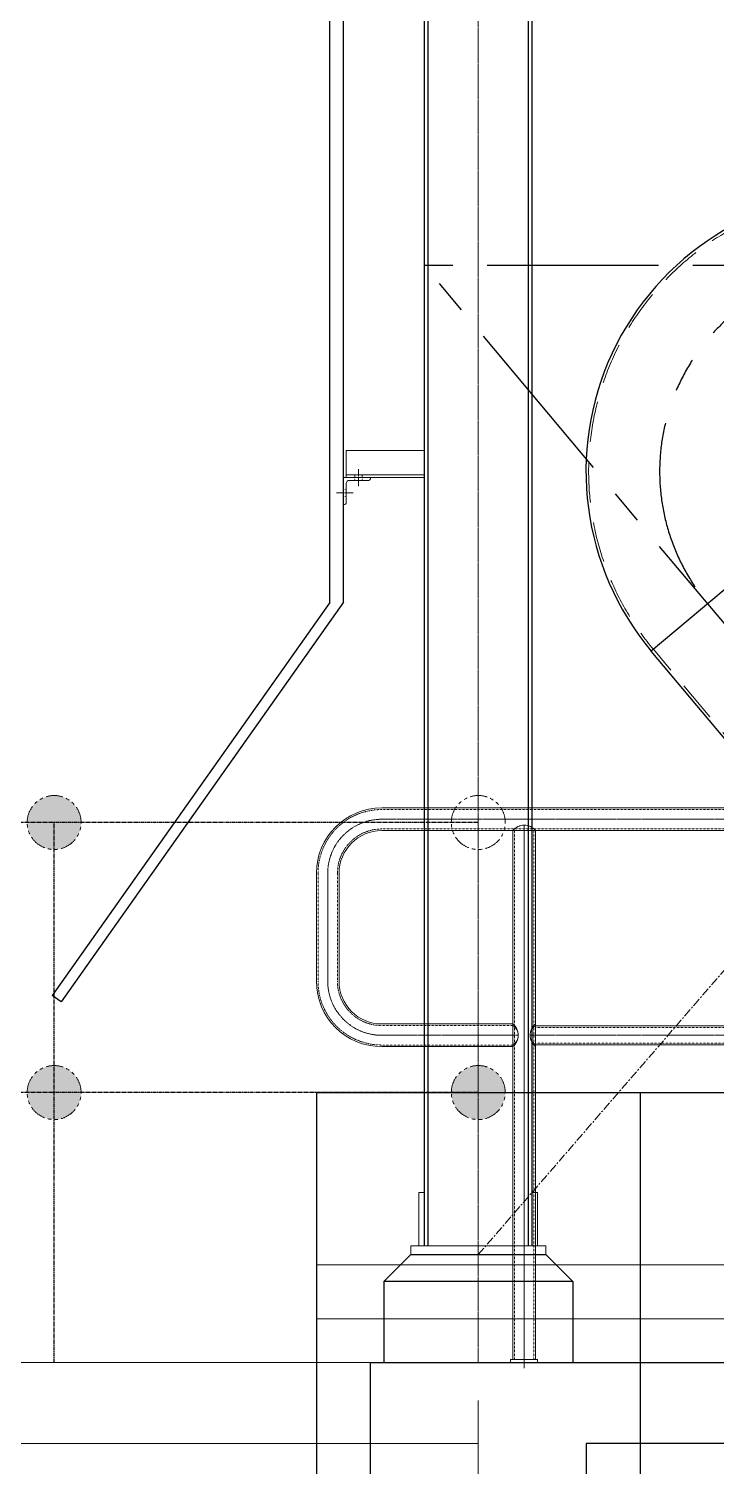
# Model space of a CAD drawing. Header units: millimetres. Extents: x -243837 to -5443, y 40 to 285140.
# Drawn here: x -194343 to -193069, y 128350 to 131011 of the extents above; entities that cross this region are included whole.
import ezdxf

# ---------------------------------------------------------------- set-up
doc = ezdxf.new("R2010")
doc.units = ezdxf.units.MM
for name, pattern in [('CENTER', [50.79999999999998, 31.75, -6.349999999999998, 6.349999999999998, -6.349999999999998]), ('CENTER2', [1.125, 0.75, -0.125, 0.125, -0.125]), ('HIDDEN', [0.375, 0.25, -0.125]), ('HIDDEN2', [0.1875, 0.125, -0.0625]), ('PHANTOM', [63.50000000000001, 31.75, -6.35, 6.35, -6.35, 6.35, -6.35])]:
    doc.linetypes.add(name, pattern=pattern)
for name, color, linetype in [('center', 1, 'CENTER2'), ('DWG', 7, 'Continuous'), ('object', 4, 'Continuous'), ('object line', 4, 'Continuous')]:
    doc.layers.add(name, color=color, linetype=linetype)
for name, color, linetype, lineweight in [('Conitnuous', 7, 'Continuous', 25), ('kadyan', 143, 'Continuous', 13), ('OD-44.45NB PIPE', 30, 'Continuous', 13), ('phantom', 4, 'PHANTOM', 5), ('R-CENTER', 1, 'CENTER2', 5), ('R-OBJECT', 2, 'Continuous', 20), ('sheet BORDER', 253, 'Continuous', 13)]:
    doc.layers.add(name, color=color, linetype=linetype, lineweight=lineweight)

# ---------------------------------------------------------------- blocks, each defined once
blk = doc.blocks.new('FGDGDFGDFGD')
at = {"layer": 'phantom'}
h = blk.add_hatch(color=256, dxfattribs=at)
edge = h.paths.add_edge_path()
edge.add_line((1763.976187771186, 33733.67385323392), (1663.976187767461, 33733.67385323392))
edge.add_ellipse((1713.976187769324, 33733.67385323392), major_axis=(-35.35533905997217, 35.35533905997217), ratio=0.9999999999999047, start_angle=-134.99999999999733, end_angle=45.00000000000267, ccw=False)
edge = h.paths.add_edge_path()
edge.add_line((1663.976187769324, 33733.67385323392), (1713.976187771186, 33733.67385323392))
edge.add_line((1713.976187769324, 33733.67385323392), (1713.976187769324, 33683.67385323346))
edge.add_ellipse((1713.976187769324, 33733.67385323392), major_axis=(-35.35533905997099, 35.35533905997098), ratio=0.9999999999999721, start_angle=45.000000000000796, end_angle=134.9999999999992, ccw=False)
edge = h.paths.add_edge_path()
edge.add_line((1713.976187769324, 33733.67385323392), (1763.976187771186, 33733.67385323392))
edge.add_ellipse((1713.976187769324, 33733.67385323392), major_axis=(-35.35533905997727, 35.35533905997726), ratio=0.9999999999996164, start_angle=134.999999999989, end_angle=225.000000000011, ccw=False)
edge.add_line((1713.976187769324, 33683.67385323346), (1713.976187769324, 33733.67385323392))
h = blk.add_hatch(color=256, dxfattribs=at)
edge = h.paths.add_edge_path()
edge.add_line((1763.976187771186, 33233.67385322973), (1663.976187767461, 33233.67385322973))
edge.add_ellipse((1713.976187769324, 33233.67385322973), major_axis=(-35.35533905997217, 35.35533905997217), ratio=0.9999999999999047, start_angle=-134.99999999999733, end_angle=45.00000000000267, ccw=False)
edge = h.paths.add_edge_path()
edge.add_line((1663.976187769324, 33233.67385322973), (1713.976187771186, 33233.67385322973))
edge.add_line((1713.976187769324, 33233.67385322973), (1713.976187769324, 33183.67385322927))
edge.add_ellipse((1713.976187769324, 33233.67385322973), major_axis=(-35.35533905997099, 35.35533905997098), ratio=0.9999999999999721, start_angle=45.000000000000796, end_angle=134.9999999999992, ccw=False)
edge = h.paths.add_edge_path()
edge.add_line((1713.976187769324, 33233.67385322973), (1763.976187771186, 33233.67385322973))
edge.add_ellipse((1713.976187769324, 33233.67385322973), major_axis=(-35.35533905997727, 35.35533905997726), ratio=0.9999999999996164, start_angle=134.999999999989, end_angle=225.000000000011, ccw=False)
edge.add_line((1713.976187769324, 33183.67385322973), (1713.976187769324, 33233.6738532302))
h = blk.add_hatch(color=256, dxfattribs=at)
edge = h.paths.add_edge_path()
edge.add_line((2550, 33233.67385322973), (2449.999999996275, 33233.67385322973))
edge.add_ellipse((2499.999999998137, 33233.67385322973), major_axis=(-35.35533905997217, 35.35533905997217), ratio=0.9999999999999047, start_angle=-134.99999999999733, end_angle=45.00000000000267, ccw=False)
edge = h.paths.add_edge_path()
edge.add_line((2449.999999996275, 33233.67385322973), (2499.999999998137, 33233.67385322973))
edge.add_line((2499.999999998137, 33233.67385322973), (2499.999999998137, 33183.67385322927))
edge.add_ellipse((2499.999999998137, 33233.67385322973), major_axis=(-35.35533905997099, 35.35533905997098), ratio=0.9999999999999721, start_angle=45.000000000000796, end_angle=134.9999999999992, ccw=False)
edge = h.paths.add_edge_path()
edge.add_line((2499.999999998137, 33233.67385322973), (2550, 33233.67385322973))
edge.add_ellipse((2499.999999998137, 33233.67385322973), major_axis=(-35.35533905997727, 35.35533905997726), ratio=0.9999999999996164, start_angle=134.999999999989, end_angle=225.000000000011, ccw=False)
edge.add_line((2499.999999998137, 33183.67385322927), (2499.999999998137, 33233.67385322973))
at = {"color": 9, "linetype": 'PHANTOM', "ltscale": 250}
for p, q in [((2499.999999998137, 32733.67385322601, 169.3789609088807), (-299.9999999981374, 32733.67385322647, 169.3789609088807)), ((2499.999999998137, 32583.67385322601, 169.3789609088807), (-299.9999999962747, 32583.67385322647, 169.3789609088807))]:
    blk.add_line(p, q, dxfattribs=at)
at = {"layer": 'center', "ltscale": 10}
for p, q in [((2499.999999998137, 33733.67385323346, 169.3789609088807), (-50.00000000372529, 33733.67385323346, 169.3789609088807)), ((1713.976187769324, 32733.67385322647, 169.3789609088807), (1713.976187769324, 33733.67385323346, 169.3789609088807)), ((2499.999999998137, 33233.6738532302, 169.3789609088807), (-50.00000000372529, 33233.67385322973, 169.3789609088807))]:
    blk.add_line(p, q, dxfattribs=at)
at = {"layer": 'phantom'}
for centre in [(1713.976187769324, 33733.67385323392, 169.3789609088807), (2499.999999998137, 33733.67385323346, 169.3789609088807), (1713.976187769324, 33233.67385322973, 169.3789609088807), (2499.999999998137, 33233.67385322973, 169.3789609088807)]:
    blk.add_ellipse(centre, major_axis=(-49.99999882333406, 0.01085412877710584), ratio=0.9999999999781725, start_param=3.141809736167039, end_param=9.424995043346625, dxfattribs=at)
blk = doc.blocks.new('A$C079E31C2')
at = {"color": 1, "linetype": 'CENTER', "ltscale": 10}
for p, q in [((1701.884758054126, -916.4807952629197, -169.3789568529708), (-897.5441829905394, 2181.397983920499, -169.3789568529708)), ((552.4998014274679, 2181.397983920484, -20.49714570528579), (-897.5441829905103, 2181.397983920484, -20.49714570528579))]:
    blk.add_line(p, q, dxfattribs=at)
at = {"ltscale": 10}
for p, q in [((-267.7849126189904, 1643.236413352118, -169.3789568529708), (-476.9150455904673, 1467.755395907676, -169.3789568529708)), ((1508.182624396715, -897.9918839500169, -169.3789568529708), (-476.9150455904673, 1467.75539590769, -169.3789568529708))]:
    blk.add_line(p, q, dxfattribs=at)
blk.add_arc((-80.48704627634288, 1800.397983920469, -169.3789568529708), 517.4999999999999, 90, 219.9999999997991, dxfattribs=at)
at = {"color": 1, "linetype": 'CENTER', "ltscale": 10}
blk.add_arc((-80.48704627634288, 1800.397983920469, -169.3789568529708), 381, 90, 219.9999999997991, dxfattribs=at)
at = {"layer": 'R-OBJECT', "color": 3, "linetype": 'HIDDEN', "ltscale": 300}
blk.add_line((1512.012846612306, -894.7779459015874, -169.3789568529708), (-473.0848233748766, 1470.96933395612, -169.3789568529708), dxfattribs=at)
blk.add_arc((-80.48704627634288, 1800.397983920469, -169.3789568529708), 512.5, 90, 219.9999999997991, dxfattribs=at)
blk = doc.blocks.new('A$C186F1871')
at = {"color": 7, "linetype": 'ByBlock', "lineweight": 9}
for p, q in [((544.4249203401268, 1688.523568615419), (689.4249203401268, 1688.523568615419)), ((544.4249203401268, 1688.523568615419), (544.4249203401268, 1638.523568615419)), ((544.4249203401268, 1688.523568615419), (689.4249203401268, 1688.523568615419)), ((544.4249203401268, 1688.523568615419), (544.4249203401268, 1638.523568615419)), ((544.4249203401268, 1643.523568615419), (689.4249203401268, 1643.523568615419)), ((544.4249203401268, 1643.523568615419), (689.4249203401268, 1643.523568615419)), ((544.4249203401268, 1638.523568615419), (689.4249203401268, 1638.523568615419)), ((544.4249203401268, 1638.523568615419), (689.4249203401268, 1638.523568615419))]:
    blk.add_line(p, q, dxfattribs=at)
at = {"color": 7}
for p, q in [((679.4249205394299, 314.7380821179686), (679.4249205394299, 216.0002361867664)), ((689.4249205394299, 314.7380821179686), (679.4249205394299, 314.7380821179686)), ((899.4249205412925, 314.7380821016704), (889.4249205412925, 314.7380821016704)), ((899.4249205412925, 314.7380821016704), (899.4249205412925, 216.0002361704683)), ((664.4249205394299, 216.0002361867664), (914.4249205412925, 216.0002361704683)), ((664.4249205394299, 216.0002361867664), (664.4249205394299, 200.0002361867664)), ((914.4249205412925, 216.0002361704683), (914.4249205412925, 200.0002361704683))]:
    blk.add_line(p, q, dxfattribs=at)
at = {"color": 7, "linetype": 'ByBlock', "lineweight": 9}
blk.add_lwpolyline([(539.4249203401268, 1638.523568615419), (589.4249203401268, 1638.523568615419), (589.4249203401268, 1636.523568615419, -0.4142135623730951), (586.4249203401268, 1633.523568615419), (550.4249203401268, 1633.523568615419, 0.4142135623730951), (544.4249203401268, 1627.523568615419), (544.4249203401268, 1591.523568615419, -0.4142135623730951), (541.4249203401268, 1588.523568615419), (539.4249203401268, 1588.523568615419)], format="xyb", close=True, dxfattribs=at)
blk.add_lwpolyline([(539.4249203401268, 1638.523568615419), (589.4249203401268, 1638.523568615419), (589.4249203401268, 1636.523568615419, -0.4142135623730951), (586.4249203401268, 1633.523568615419), (550.4249203401268, 1633.523568615419, 0.4142135623730951), (544.4249203401268, 1627.523568615419), (544.4249203401268, 1591.523568615419, -0.4142135623730951), (541.4249203401268, 1588.523568615419), (539.4249203401268, 1588.523568615419)], format="xyb", close=True, dxfattribs=at)
at = {"layer": 'Conitnuous', "color": 6}
for p, q in [((514.4249211410643, 1407.323240206679), (514.4249244137318, 8695.642347918809, 139.2874175382556)), ((539.4249211410643, 1408.039760904489), (539.4249244137318, 8695.642347918809, 139.2874175382556)), ((514.4249211410643, 1407.323240206679), (-4.562822869047523e-05, 679.6860647454014)), ((539.4249211410643, 1408.039760904489), (16.33086156571517, 668.1404391584074)), ((16.33086156571517, 668.1404391584074), (-4.562822869047523e-05, 679.6860647454014))]:
    blk.add_line(p, q, dxfattribs=at)
at = {"layer": 'Conitnuous'}
for p, q in [((689.4249204760999, 216.0002361751249), (689.4249244137318, 8667.590134688173, 139.2874175382556)), ((696.4249204760999, 216.0002361751249), (696.4249244137318, 8667.590134688173, 139.2874175382556)), ((882.4249204760999, 216.0002361751249), (882.4249244137318, 8667.590134688173, 139.2874175382556)), ((889.4249204760999, 216.0002361751249), (889.4249244137318, 8667.590134688173, 139.2874175382556))]:
    blk.add_line(p, q, dxfattribs=at)
at = {"layer": 'DWG'}
for p, q in [((664.4249205394299, 200.0002361867664), (614.4249205394299, 150.0002361867664)), ((664.4249205394299, 200.0002361867664), (914.4249205412925, 200.0002361704683)), ((914.4249205412925, 200.0002361704683), (964.4249205412925, 150.0002361704683)), ((964.4249205412925, 150.0002361704683), (614.4249205394299, 150.0002361867664)), ((614.4249205394299, 150.0002361867664), (614.4249205394299, 0.0002361867518629879)), ((964.4249205412925, 150.0002361704683), (964.4249205412925, 0.0002361704537179321)), ((614.4249205394299, 0.0002361867518629879), (964.4249205412925, 0.0002361704537179321))]:
    blk.add_line(p, q, dxfattribs=at)
at = {"layer": 'kadyan', "color": 1, "linetype": 'CENTER', "lineweight": 9, "ltscale": 0.1}
for p, q in [((789.4249244137318, 8677.590134688173, 139.2874175382556), (789.4249203401268, 0.02356861540465616)), ((567.4249203401268, 1622.558828685069), (567.4249203401268, 1654.488308546235)), ((567.4249203401268, 1622.558828685069), (567.4249203401268, 1654.488308546235)), ((526.5418249043287, 1610.523568615419), (557.5925284224213, 1610.523568615419)), ((526.5418249043287, 1610.523568615419), (557.5925284224213, 1610.523568615419))]:
    blk.add_line(p, q, dxfattribs=at)
at = {"layer": 'kadyan', "color": 1, "linetype": 'CENTER', "lineweight": 9, "ltscale": 0.5}
blk.add_line((789.4249205412925, 200.0002361783845), (3289.424919747864, 3087.525135203017), dxfattribs=at)
at = {"layer": 'kadyan', "color": 2, "linetype": 'HIDDEN', "lineweight": 9, "ltscale": 0.1}
for p, q in [((560.4249203401268, 1633.523568615419), (560.4249203401268, 1643.523568615419)), ((560.4249203401268, 1633.523568615419), (560.4249203401268, 1643.523568615419)), ((574.4249203401268, 1633.523568615419), (574.4249203401268, 1643.523568615419)), ((574.4249203401268, 1633.523568615419), (574.4249203401268, 1643.523568615419)), ((539.4249203401268, 1617.523568615419), (544.4249203401268, 1617.523568615419)), ((539.4249203401268, 1617.523568615419), (544.4249203401268, 1617.523568615419)), ((539.4249203401268, 1603.523568615419), (544.4249203401268, 1603.523568615419)), ((539.4249203401268, 1603.523568615419), (544.4249203401268, 1603.523568615419))]:
    blk.add_line(p, q, dxfattribs=at)

msp = doc.modelspace()

# ---------------------------------------------------------------- linework, layer by layer
at = {"color": 6, "linetype": 'HIDDEN2', "lineweight": 5, "ltscale": 0.01}
for p, q in [((-191019.5933380447, 129565.7810629974, -0.4129530865311608), (-193688.9434461913, 129565.781752116, -2.449479325150605e-06)), ((-191019.5933380447, 129529.7810630212, -0.4129530865311608), (-193688.942156073, 129529.7817521403, -2.449479325150605e-06)), ((-193442.9391463588, 128547.7786031277, -2.449479325150605e-06), (-193442.9297175485, 129526.7937822794, -2.449479325150605e-06)), ((-193442.9391463588, 128547.7786031277, -2.449479325150605e-06), (-193442.9297175485, 129526.7937822794, -2.449479325150605e-06)), ((-193406.9391463588, 128547.7786031277, -2.449479325150605e-06), (-193406.9297175355, 129526.7949159699, -2.449479325150605e-06)), ((-193406.9391463588, 128547.7786031277, -2.449479325150605e-06), (-193406.9297175355, 129526.7949159699, -2.449479325150605e-06)), ((-193688.9295080251, 129165.7817523582, -2.449479325150605e-06), (-193445.9333835601, 129165.7621961101, -2.449479325150605e-06)), ((-191019.5933380447, 129162.2850992773, -0.4129530865311608), (-193403.9332281075, 129162.2839168324, -2.449479325150605e-06)), ((-193688.9282345179, 129129.7817523824, -2.449479325150605e-06), (-193445.933730271, 129129.762196084, -2.449479325150605e-06)), ((-191019.5933380447, 129133.2850992535, -0.4129530865311608), (-193403.9335074037, 129133.2839168087, -2.449479325150605e-06))]:
    msp.add_line(p, q, dxfattribs=at)
at = {"color": 1, "linetype": 'CENTER', "lineweight": 13, "ltscale": 0.1}
for p, q in [((-191019.5933380447, 129547.7810630123, -0.4129530865311608), (-193688.9426426369, 129547.7817521328, -2.449479325150605e-06)), ((-193424.9394295163, 128533.9698095983, -2.449479325150605e-06), (-193424.9394295182, 129536.8129571727, -2.449479325150605e-06)), ((-193424.9394295163, 128531.5478182263, -2.449479325150605e-06), (-193424.9394295182, 129536.7814657628, -2.449479325150605e-06)), ((-193688.9288712743, 129147.7817523712, -2.449479325150605e-06), (-193435.9885497581, 129147.7603952852, -2.449479325150605e-06)), ((-191019.5933380447, 129147.785040596, -0.4129530865311608), (-193413.9883362188, 129147.78381427, -2.449479325150605e-06))]:
    msp.add_line(p, q, dxfattribs=at)
at = {"color": 6, "linetype": 'HIDDEN2', "lineweight": 5, "ltscale": 0.01, "elevation": -0.4129530865311608}
for points in [[(-193688.9287627063, 129129.7817523731, -0.4142124248333032), (-193806.9320203535, 129247.7780363327), (-193806.9383186478, 129447.7780362358, -0.4142135623721886), (-193688.9420346975, 129565.7817521701, -0.4142135623721886)], [(-193688.9297565821, 129165.7817523563, -0.4142124248333549), (-193770.9320203721, 129247.7791700261), (-193770.9383186627, 129447.7791699274, -0.4142135623723521), (-193688.9409010041, 129529.7817521887, -0.4142135623723521)]]:
    msp.add_lwpolyline(points, format="xyb", dxfattribs=at)
at = {"color": 1, "linetype": 'CENTER', "lineweight": 13, "ltscale": 0.1, "elevation": -0.4129530865311608}
msp.add_lwpolyline([(-193688.9292596451, 129147.7817523656, -0.4142124248332285), (-193788.9320203591, 129247.7786031784), (-193788.9383186552, 129447.7786030835, -0.4142135623718055), (-193688.9414678517, 129547.7817521812)], format="xyb", dxfattribs=at)
at = {"layer": 'object', "color": 6}
for p, q in [((-193709.9361556977, 127841.7752884654), (-193709.9361556977, 128541.7752884654)), ((-193309.9361556977, 128391.7752884654), (-193309.9361556977, 127841.7752884654))]:
    msp.add_line(p, q, dxfattribs=at)
at = {"layer": 'object', "color": 6, "elevation": -1749.743104838817}
msp.add_lwpolyline([(-188709.9361556939, 128391.7752884654), (-193309.9361556958, 128391.7752884654)], dxfattribs=at)
at = {"layer": 'object line', "color": 6}
for p, q in [((-193809.9361556933, 129041.7752884654, -169.378960908881), (-193809.9361556933, 93108.10158098117, -169.378960908881)), ((-193809.9361556933, 129041.7752884654), (-188209.9361556958, 129041.7752884654)), ((-193209.9361556952, 129041.7752884654, -169.378960908881), (-193209.9361556952, 93108.10158098117, -169.378960908881)), ((-193709.9361556958, 128541.7752884654), (-188309.9361556939, 128541.7752884654))]:
    msp.add_line(p, q, dxfattribs=at)
at = {"layer": 'OD-44.45NB PIPE', "lineweight": 13}
for p, q in [((-191019.5933380447, 129568.7810630035, -0.4129530865311608), (-193688.9432954344, 129568.7817521235, -2.449479325150605e-06)), ((-191019.5933380447, 129526.7810630179, -0.4129530865311608), (-193688.9420788105, 129526.7817521365, -2.449479325150605e-06)), ((-193445.9391463588, 128547.7786031277, -2.449479325150605e-06), (-193445.9297175485, 129526.7936878051, -2.449479325150605e-06)), ((-193445.9391463588, 128547.7786031277, -2.449479325150605e-06), (-193445.9297175485, 129526.7936878051, -2.449479325150605e-06)), ((-193403.9391463551, 128547.7786031277, -2.449479325150605e-06), (-193403.9297175336, 129526.7950104442, -2.449479325150605e-06)), ((-193403.9391463551, 128547.7786031277, -2.449479325150605e-06), (-193403.9297175336, 129526.7950104442, -2.449479325150605e-06)), ((-193688.9296141494, 129168.7817523582, -2.449479325150605e-06), (-193445.9333546686, 129168.7621961148, -2.449479325150605e-06)), ((-191019.5933380447, 129165.2850992805, -0.4129530865311608), (-193403.9331992141, 129165.2839168361, -2.449479325150605e-06)), ((-193688.92812839, 129126.7817523843, -2.449479325150605e-06), (-193445.9337591662, 129126.7621960766, -2.449479325150605e-06)), ((-191019.5933380447, 129130.2850992531, -0.4129530865311608), (-193403.933536297, 129130.2839168077, -2.449479325150605e-06))]:
    msp.add_line(p, q, dxfattribs=at)
at = {"layer": 'OD-44.45NB PIPE', "lineweight": 13, "elevation": -0.4129530865311608}
for points in [[(-193688.9286798838, 129126.781752375, -0.4142124248332103), (-193809.9320203516, 129247.7779418593), (-193809.9383186422, 129447.7779417606, -0.4142135623719913), (-193688.9421291727, 129568.7817521663, -0.4142135623719913)], [(-193688.9298394065, 129168.7817523545, -0.4142124248331831), (-193767.9320203702, 129247.7792645013), (-193767.9383186664, 129447.7792644026, -0.4142135623715012), (-193688.9408065307, 129526.7817521868, -0.4142135623715012)]]:
    msp.add_lwpolyline(points, format="xyb", dxfattribs=at)
at = {"layer": 'OD-44.45NB PIPE', "lineweight": 13}
for centre, radius, start, end in [((-193424.9291825, 129509.7946128775, 1.761495695973281e-06), 27.01834623845507, 38.99236360911993, 141.0112450104189), ((-193424.9291824981, 129509.7631214675, 1.761495695973281e-06), 27.01834623845507, 38.99236360911993, 141.0112450104189), ((-193463.0385278541, 129147.7948459331, 1.761495695973281e-06), 27.05000003362307, 309.0738618086688, 50.92724178421877), ((-193456.2458676904, 129147.793786821, 1.761495695973281e-06), 20.3125000261879, 300.5096856508336, 59.48921077071421), ((-193456.179447735, 129147.793786821, 1.761495695973281e-06), 20.3125000261879, 300.5096856508336, 59.48921063902811), ((-193393.6758386403, 129147.793786821, 1.761495695973281e-06), 20.3125000261879, 120.5107893609719, 239.4903143491664), ((-193386.883367617, 129147.7948459331, 1.761495695973281e-06), 27.05000003362307, 129.0727580654933, 230.9261383414723)]:
    msp.add_arc(centre, radius, start, end, dxfattribs=at)
at = {"layer": 'R-CENTER', "linetype": 'CENTER', "ltscale": 20}
msp.add_line((-193509.9361556958, 128471.7145100203), (-193509.9361556958, 92604.60143523943), dxfattribs=at)
at = {"layer": 'sheet BORDER', "color": 6, "lineweight": 13, "elevation": 0.1360994967553779}
msp.add_lwpolyline([(-191019.5933380447, 128622.8258871492), (-193809.9359735533, 128622.8363807946), (-193809.9359735533, 128722.778603131), (-191019.5933380447, 128722.7681094855)], dxfattribs=at)
at = {"layer": 'sheet BORDER', "color": 7, "elevation": -2.449479325150605e-06}
msp.add_lwpolyline([(-193399.9391463588, 128547.7782936287), (-193399.9389574103, 128541.7782936315), (-193449.9389574382, 128541.7757212035), (-193449.9391463868, 128547.7757212003)], close=True, dxfattribs=at)

# ---------------------------------------------------------------- block references
at = {"ltscale": 10}
msp.add_blockref('A$C079E31C2', (-192712.4359571223, 128391.4672030606, 159.7845632435413), dxfattribs=at)
at = {"layer": 'R-OBJECT', "ltscale": 10}
msp.add_blockref('A$C186F1871', (-194299.3321682776, 128541.775052293), dxfattribs=at)
at = {"layer": 'R-OBJECT'}
msp.add_blockref('FGDGDFGDFGD', (-196009.9361556958, 95808.10143523943, -169.378960908881), dxfattribs=at)

doc.saveas('drawing.dxf')
